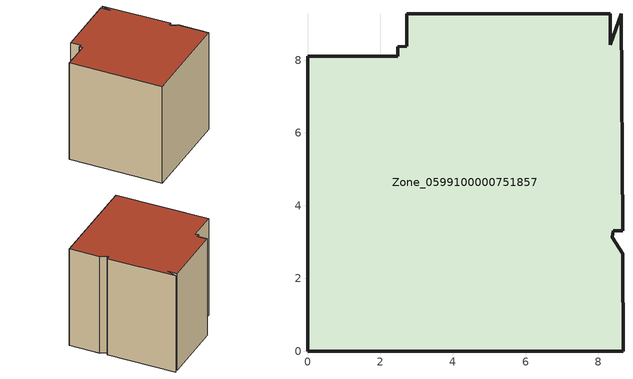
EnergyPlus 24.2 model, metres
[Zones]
Zone_0599100000751857
 floor ground (C_G): 8.63,9.27 8.67,3.32 8.41,3.31 8.38,3.13 8.68,2.68 8.68,0 0,0 0,8.11 2.48,8.11 2.48,8.38 2.73,8.38 2.72,9.27 8.33,9.27 8.32,8.43 z0
 wall outside (C_F): 0,8.11 0,0 8.68,0 8.68,2.68 8.38,3.13 8.41,3.31 8.67,3.32 8.63,9.27 8.32,8.43 8.33,9.27 2.72,9.27 2.73,8.38 2.48,8.38 2.48,8.11 0,8.11 z0:9.06
 roof outside (C_R): 8.32,8.43 8.33,9.27 2.72,9.27 2.73,8.38 2.48,8.38 2.48,8.11 0,8.11 0,0 8.68,0 8.68,2.68 8.38,3.13 8.41,3.31 8.67,3.32 8.63,9.27 z9.06
[BUILDING]
Pand.0599100000751857: North Axis=0; Terrain=City; Loads Convergence Tolerance Value=0.04; Temperature Convergence Tolerance Value=0.4; Solar Distribution=FullExterior; Maximum Number of Warmup Days=25; Minimum Number of Warmup Days=1
[Site:Location]
Rotterdam.The.Hague.AP_ZH_NLD Design_Conditions: Latitude=51.96; Longitude=4.45; Time Zone=1; Elevation=-4.5
[SITE:GROUNDTEMPERATURE:BUILDINGSURFACE]
18, 18, 18, 18, 18, 18, 18, 18, 18, 18, 18, 18
[MATERIAL] Thermal Absorptance=0.9; Solar Absorptance=0.7; Visible Absorptance=0.7
Name | Roughness | Thickness | Conductivity | Density | Specific Heat
G.TC.2006-2014 | MediumSmooth | 0.15 | 0.06 | 540 | 1210
F.TC.2006-2014 | Rough | 0.3 | 0.12 | 1920 | 840
R.TC.2006-2014 | MediumRough | 0.2 | 0.08 | 1500 | 1000
[CONSTRUCTION]
C_G: G.TC.2006-2014
C_F: F.TC.2006-2014
C_R: R.TC.2006-2014
[ZONE]
Zone_0599100000751857: Type=1; Multiplier=1; Ceiling Height=Autocalculate; Volume=Autocalculate; Floor Area=autocalculate; Part of Total Floor Area=Yes
[ZONEINFILTRATION:DESIGNFLOWRATE]
Infil_Zone_0599100000751857: Zone or ZoneList or Space or SpaceList=Zone_0599100000751857; Schedule=AlwaysOn; Design Flow Rate Calculation Method=Flow/Area; Flow Rate per Floor Area=0.0015; Constant Term Coefficient=1; Temperature Term Coefficient=0; Velocity Term Coefficient=0; Velocity Squared Term Coefficient=0
[HVACTEMPLATE:ZONE:IDEALLOADSAIRSYSTEM]
Zone_0599100000751857: Maximum Heating Supply Air Temperature=50; Minimum Cooling Supply Air Temperature=13; Maximum Heating Supply Air Humidity Ratio=0.0156; Minimum Cooling Supply Air Humidity Ratio=0.0077; Heating Limit=NoLimit; Cooling Limit=NoLimit; Dehumidification Control Type=ConstantSensibleHeatRatio; Cooling Sensible Heat Ratio=0.7; Dehumidification Setpoint=60; Humidification Control Type=None; Humidification Setpoint=30; Outdoor Air Method=None; Outdoor Air Flow Rate per Person=0.00944; Outdoor Air Flow Rate per Zone Floor Area=0; Outdoor Air Flow Rate per Zone=0; Demand Controlled Ventilation Type=None; Outdoor Air Economizer Type=NoEconomizer; Heat Recovery Type=None; Sensible Heat Recovery Effectiveness=0.7; Latent Heat Recovery Effectiveness=0.65
[ZONECONTROL:THERMOSTAT]
ThermostatControl_Zone_0599100000751857: Zone or ZoneList=Zone_0599100000751857; Control Type Schedule=DualSetpointControlType; Control 1=Thermostat_Zone_0599100000751857; Temperature Difference Between Cutout And Setpoint=0
[THERMOSTATSETPOINT:DUALSETPOINT]
Thermostat_Zone_0599100000751857: Heating Setpoint Temperature Schedule=HeatingSetpoint_Zone_0599100000751857; Cooling Setpoint Temperature Schedule=CoolingSetpoint_Zone_0599100000751857
[SCHEDULE:COMPACT]
HeatingSetpoint_Zone_0599100000751857: Through: 12/31, For: AllDays, Until: 24:00, 21
CoolingSetpoint_Zone_0599100000751857: Through: 12/31, For: AllDays, Until: 24:00, 24
DualSetpointControlType: Through: 12/31, For: AllDays, Until: 24:00, 4
AlwaysOn: Through: 12/31, For: AllDays, Until: 24:00, 1
